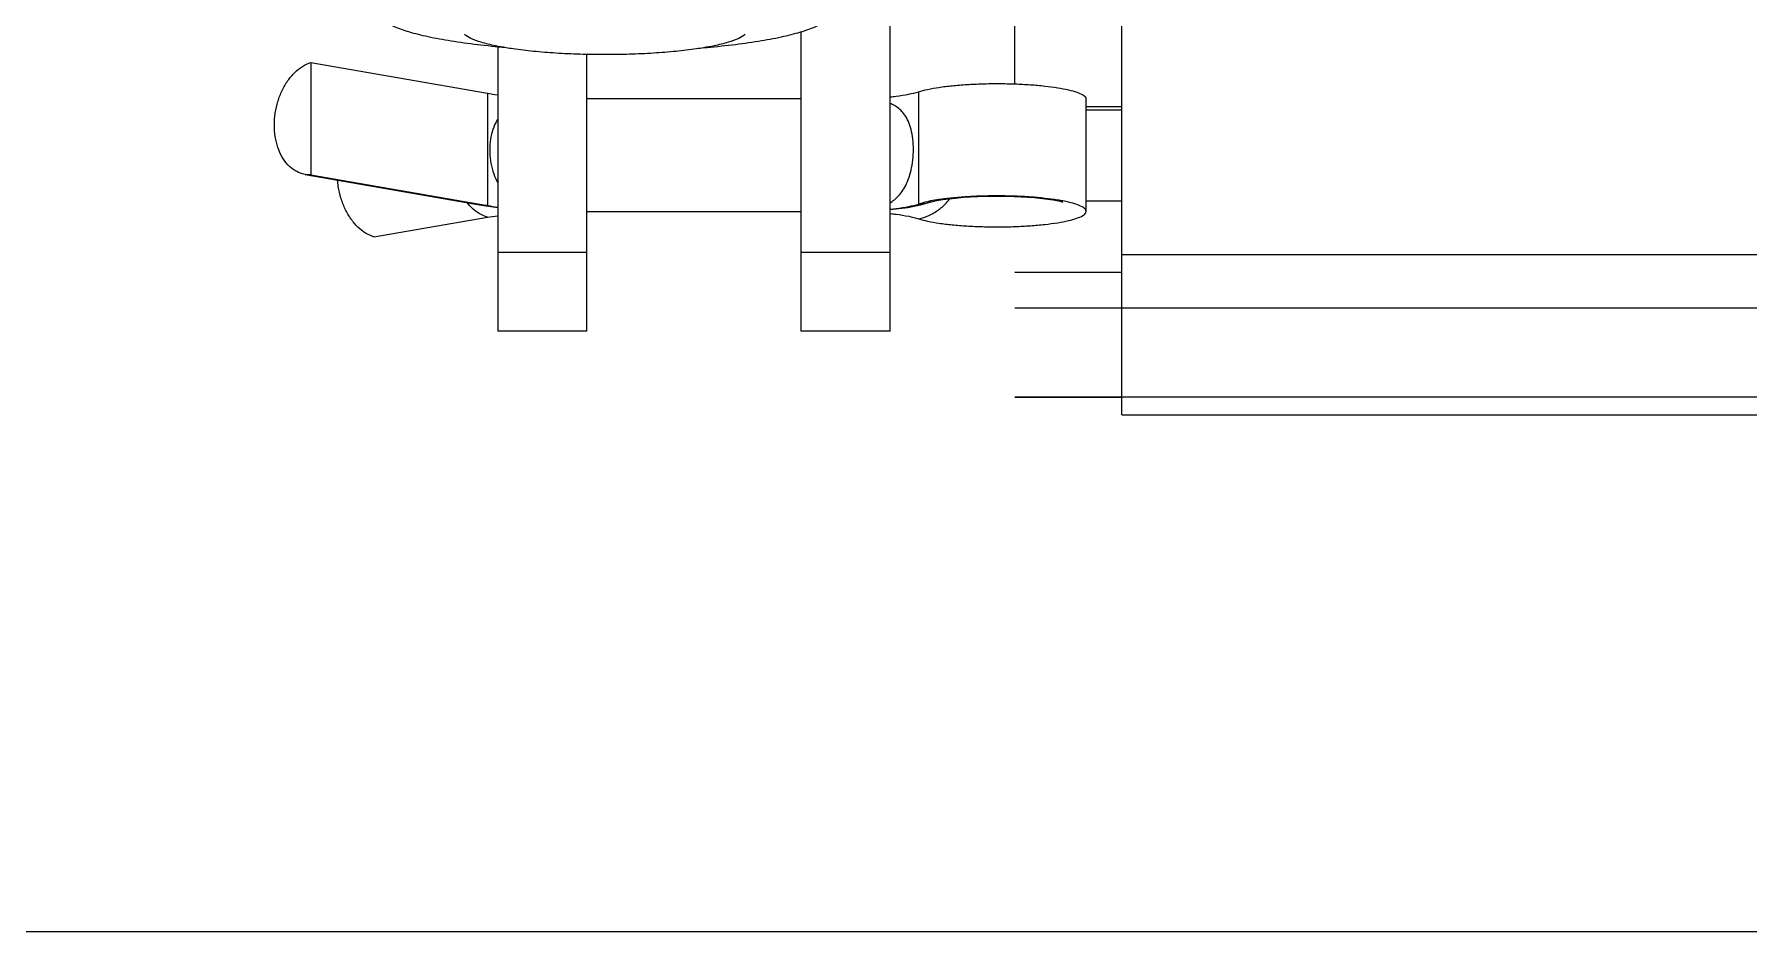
# Model space of a CAD drawing. Header units: millimetres. Extents: x 21899 to 38731, y -5425 to 3612.
# Drawn here: x 22169.61 to 22217.69, y 264.59 to 289.77 of the extents above; entities that cross this region are included whole.
import ezdxf

# ---------------------------------------------------------------- set-up
doc = ezdxf.new("R2010")
doc.units = ezdxf.units.MM

msp = doc.modelspace()

# ---------------------------------------------------------------- linework, layer by layer
at = {"color": 3, "linetype": 'Continuous'}
for q in [(22200.11, 297.086), (22220.11, 279.085)]:
    msp.add_line((22200.11, 279.085), q, dxfattribs=at)
at = {"color": 7, "linetype": 'Continuous'}
for p, q in [((22197.11, 288.373), (22197.11, 294.585)), ((22193.61, 281.433), (22193.61, 291.697)), ((22191.11, 289.834), (22191.11, 281.433)), ((22182.61, 289.414), (22182.61, 281.433)), ((22185.11, 281.433), (22185.11, 289.201)), ((22177.369, 288.972), (22177.369, 285.821)), ((22177.369, 288.972), (22182.319, 288.113)), ((22191.11, 287.952), (22185.11, 287.952)), ((22199.11, 284.796), (22199.11, 287.948)), ((22200.11, 287.635), (22199.11, 287.635)), ((22177.369, 285.821), (22177.205, 285.832)), ((22177.206, 285.832), (22182.155, 284.972)), ((22177.369, 285.821), (22182.319, 284.961)), ((22182.155, 284.972), (22182.61, 284.905)), ((22185.11, 284.796), (22191.11, 284.796)), ((22185.11, 284.792), (22191.11, 284.792)), ((22194.107, 284.91), (22194.464, 284.979)), ((22194.464, 284.979), (22194.764, 285.061)), ((22179.137, 284.079), (22182.319, 284.632)), ((22200.11, 283.085), (22197.11, 283.085)), ((22336.806, 282.085), (22197.11, 282.085)), ((22185.11, 281.433), (22182.61, 281.433)), ((22193.61, 281.433), (22191.11, 281.433)), ((22222.11, 279.585), (22197.11, 279.585)), ((22197.11, 279.585), (22200.11, 279.585)), ((22241.585, 264.585), (21917.11, 264.585)), ((22222.11, 264.585), (22197.11, 264.585))]:
    msp.add_line(p, q, dxfattribs=at)
at = {"color": 9, "linetype": 'Continuous'}
for p, q in [((22182.319, 288.113), (22182.319, 284.961)), ((22194.411, 288.154), (22194.411, 285.003)), ((22200.11, 287.732), (22199.11, 287.732)), ((22182.319, 284.961), (22182.155, 284.972)), ((22200.11, 285.085), (22199.11, 285.085)), ((22182.61, 283.656), (22185.11, 283.656)), ((22191.11, 283.656), (22193.61, 283.656)), ((22200.11, 283.585), (22220.11, 283.585))]:
    msp.add_line(p, q, dxfattribs=at)
at = {"color": 7, "linetype": 'Continuous'}
for points in [[(22194.764, 285.061), (22194.81, 285.074), (22194.918, 285.098), (22195.095, 285.129), (22195.35, 285.162), (22195.68, 285.193), (22196.06, 285.215), (22196.469, 285.225), (22196.887, 285.223), (22197.29, 285.209), (22197.657, 285.183), (22197.964, 285.151), (22198.19, 285.118), (22198.343, 285.09), (22198.43, 285.069), (22198.456, 285.061)], [(22193.61, 284.848), (22193.687, 284.855), (22194.107, 284.91)]]:
    msp.add_lwpolyline(points, dxfattribs=at)
for points, start_tangent, end_tangent in [([(22182.84, 289.39), (22182.038, 289.471), (22181.298, 289.574), (22180.653, 289.694), (22180.119, 289.83), (22179.708, 289.978), (22179.429, 290.136), (22179.368, 290.185)], (-0.996464, 0.084021), (-0.732854, 0.680386)), ([(22188.38, 289.39), (22189.181, 289.471), (22189.922, 289.574), (22190.567, 289.694), (22191.1, 289.83), (22191.512, 289.978), (22191.791, 290.136), (22191.852, 290.185)], (0.996464, 0.084021), (0.732854, 0.680386)), ([(22182.84, 289.387), (22182.545, 289.442), (22182.145, 289.541), (22181.851, 289.651), (22181.673, 289.766)], (-0.986332, 0.164769), (-0.699827, 0.714313)), ([(22189.547, 289.766), (22189.369, 289.651), (22189.075, 289.541), (22188.675, 289.442), (22188.38, 289.387)], (-0.699815, -0.714324), (-0.986332, -0.164769)), ([(22188.38, 289.387), (22188.182, 289.356), (22187.61, 289.287), (22186.978, 289.236), (22186.305, 289.204), (22185.61, 289.194), (22184.915, 289.204), (22184.241, 289.236), (22183.609, 289.287), (22183.038, 289.356), (22182.84, 289.387)], (-0.986332, -0.164769), (-0.986332, 0.164769)), ([(22177.205, 285.832), (22177.135, 285.847), (22176.917, 285.943), (22176.723, 286.104), (22176.563, 286.322), (22176.443, 286.589), (22176.369, 286.892), (22176.344, 287.218), (22176.369, 287.553), (22176.443, 287.882), (22176.563, 288.191), (22176.723, 288.465), (22176.917, 288.693), (22177.135, 288.864), (22177.369, 288.972)], (-0.985263, 0.171047), (0.954895, 0.296944)), ([(22182.319, 288.113), (22182.602, 288.069)], (0.985256, -0.171088), (0.990743, -0.135748)), ([(22182.602, 288.069), (22182.609, 288.068)], (0.990743, -0.135748), (0.990852, -0.134954)), ([(22193.622, 288.008), (22193.779, 288.027), (22194.135, 288.085), (22194.411, 288.154)], (0.994097, 0.108497), (0.952169, 0.305573)), ([(22194.411, 288.154), (22194.664, 288.22), (22194.981, 288.277), (22195.352, 288.323), (22195.764, 288.356), (22196.205, 288.376), (22196.66, 288.382), (22197.112, 288.373), (22197.548, 288.35), (22197.953, 288.314), (22198.314, 288.265), (22198.617, 288.207), (22198.854, 288.139), (22199.017, 288.065), (22199.099, 287.987), (22199.107, 287.948)], (0.952169, 0.305573), (0, -1)), ([(22193.61, 288.007), (22193.622, 288.008)], (0.994254, 0.107048), (0.994097, 0.108497)), ([(22193.611, 285.036), (22193.67, 285.075), (22193.792, 285.176), (22193.909, 285.305), (22194.021, 285.474), (22194.122, 285.692), (22194.201, 285.952), (22194.25, 286.239), (22194.266, 286.538), (22194.25, 286.828), (22194.201, 287.092), (22194.124, 287.319), (22194.023, 287.5), (22193.91, 287.633), (22193.793, 287.729), (22193.67, 287.8), (22193.611, 287.827)], (0.847791, 0.53033), (-0.925393, 0.379009)), ([(22182.606, 287.379), (22182.584, 287.343), (22182.471, 287.095), (22182.404, 286.819), (22182.382, 286.525), (22182.404, 286.225), (22182.471, 285.927), (22182.585, 285.646), (22182.607, 285.606)], (-0.543235, -0.839581), (0.481839, -0.87626)), ([(22179.137, 284.079), (22178.903, 284.187), (22178.685, 284.358), (22178.491, 284.586), (22178.331, 284.861), (22178.211, 285.169), (22178.137, 285.498), (22178.117, 285.672)], (-0.954895, 0.296944), (-0.071796, 0.997419)), ([(22198.461, 285.088), (22198.314, 285.114), (22197.953, 285.162), (22197.548, 285.199), (22197.112, 285.222), (22196.66, 285.23), (22196.205, 285.225), (22195.764, 285.205), (22195.352, 285.171), (22194.981, 285.126), (22194.759, 285.088)], (-0.982137, 0.188167), (-0.982147, -0.188116)), ([(22182.319, 284.961), (22182.609, 284.916)], (0.985256, -0.171088), (0.990852, -0.134954)), ([(22182.319, 284.632), (22182.606, 284.676)], (0.985256, 0.171088), (0.990803, 0.135313)), ([(22182.606, 284.676), (22182.609, 284.676)], (0.990803, 0.135313), (0.990852, 0.134954)), ([(22193.61, 284.855), (22193.779, 284.876), (22194.135, 284.933), (22194.411, 285.003)], (0.994254, 0.107048), (0.952169, 0.305573)), ([(22193.61, 284.737), (22193.619, 284.736)], (0.994254, -0.107048), (0.994136, -0.108134)), ([(22193.619, 284.736), (22193.779, 284.717), (22194.135, 284.659), (22194.411, 284.59)], (0.994136, -0.108134), (0.952169, -0.305573)), ([(22194.759, 285.088), (22194.664, 285.069), (22194.411, 285.003)], (-0.982147, -0.188116), (-0.952169, -0.305573)), ([(22194.411, 284.59), (22194.664, 284.524), (22194.981, 284.467), (22195.352, 284.421), (22195.764, 284.388), (22196.205, 284.368), (22196.66, 284.362), (22197.112, 284.371), (22197.548, 284.394), (22197.953, 284.43), (22198.314, 284.479), (22198.617, 284.538), (22198.854, 284.605), (22199.017, 284.679), (22199.099, 284.757), (22199.107, 284.796)], (0.952169, -0.305573), (0, 1)), ([(22199.107, 284.796), (22199.099, 284.836), (22199.017, 284.914), (22198.854, 284.988), (22198.617, 285.055), (22198.461, 285.088)], (0, 1), (-0.982137, 0.188167))]:
    msp.add_spline(points, degree=3, dxfattribs=dict(at, start_tangent=start_tangent, end_tangent=end_tangent))
at = {"color": 9, "linetype": 'Continuous'}
for points, start_tangent, end_tangent in [([(22194.411, 284.59), (22194.702, 284.684), (22194.974, 284.843), (22195.215, 285.06), (22195.29, 285.149)], (0.97975, 0.200225), (0.622946, 0.782265)), ([(22182.319, 284.632), (22182.114, 284.722), (22181.919, 284.862), (22181.746, 285.043)], (-0.954895, 0.296944), (-0.632495, 0.774565)), ([(22194.411, 285.003), (22194.702, 285.043), (22194.764, 285.061)], (0.999865, 0.016443), (0.952125, 0.305708))]:
    msp.add_spline(points, degree=3, dxfattribs=dict(at, start_tangent=start_tangent, end_tangent=end_tangent))

doc.saveas('drawing.dxf')
